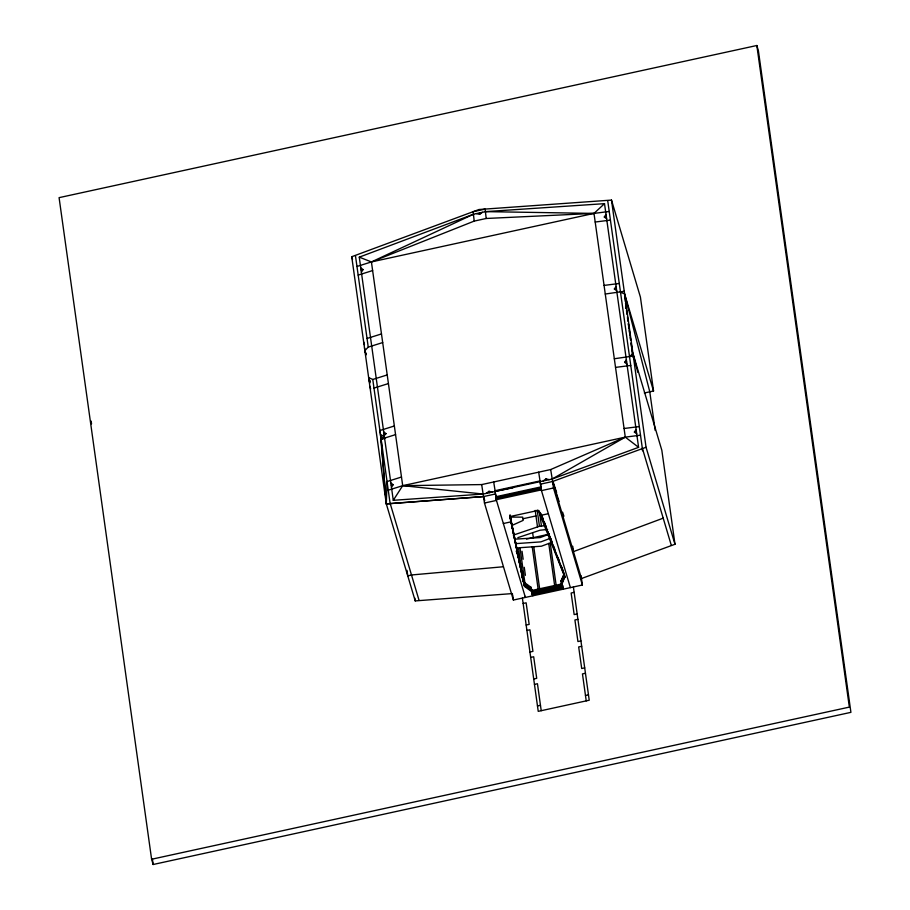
<?xml version="1.0" encoding="UTF-8"?>
<svg xmlns="http://www.w3.org/2000/svg" width="910" height="910" viewBox="0 0 910 910"><rect width="100%" height="100%" fill="white"/><g stroke="black" fill="none" stroke-linecap="round" stroke-linejoin="round"><path stroke-width="1.36" d="M512.478 593.57L415.222 600.907L386.306 503.89L387.046 481.572L401.492 477.033M561.038 580.739L564.405 573.3L561.186 581.82L561.038 580.739L561.971 583.89M561.333 582.901L562.892 589.248L561.333 582.901L564.712 575.461L546.717 529.085M540.711 514.264L564.86 576.542L561.481 583.981L562.733 588.167M561.641 585.062L564.86 576.542M393.279 500.307L402.698 485.667L371.416 261.932L359.268 257.143L393.279 500.307L483.21 494.05L552.211 479.001L638.592 447.333L604.513 203.658L485.451 211.632L473.45 214.248L359.268 257.143M361.372 272.181L363.067 269.587L360.769 267.87M495.563 493.948L483.563 496.564L386.306 503.89L381.119 439.166L386.011 433.638L383.713 431.92M391.448 487.282L393.154 484.689L390.845 482.971M606.617 218.707L604.32 216.989L606.014 214.396M616.696 290.711L614.386 288.982L616.093 286.388M626.944 364.057L624.647 362.339L626.342 359.746M636.704 433.808L634.407 432.079L636.101 429.486M366.093 354.65L364.876 350.623L368.243 347.108L382.689 342.57M629.549 356.822L632.916 353.308L661.843 450.325L674.981 544.271L581.479 578.533L552.563 481.515L540.563 484.131M604.513 203.658L593.991 213.406L371.416 261.932L356.97 266.471M476.453 213.588L479.65 214.373L482.448 212.28M486.213 493.391L489.011 491.298L492.208 492.082M543.213 480.958L546.011 478.865L549.208 479.65M388.251 490.206L402.698 485.667L481.686 484.586L484.473 503.037L513.388 600.043L582.389 585.005L553.473 487.987L552.211 479.001L625.284 437.13L640.504 435.196M486.202 218.48L485.098 209.107L473.098 211.723L473.45 214.248L371.416 261.932L474.201 221.096L486.202 218.48L593.991 213.406L609.222 211.473M511.795 525.536L523.17 520.372L522.715 517.142L510.066 517.096M481.686 484.586L550.687 469.549L625.284 437.13L638.592 447.333M549.424 534.068L540.199 537.571L514.798 539.175M484.768 500.602L483.563 496.564L386.306 503.89L351.738 256.722L478.978 209.516L611.486 200.086L640.413 297.104L653.539 390.993L644.337 392.995M611.486 200.086L646.054 447.254L552.563 481.515L559.07 501.433M549.924 538.492L540.802 541.882L515.822 543.634M663.197 518.165L573.459 551.608L572.708 546.216M372.622 270.566L358.176 275.104M381.483 333.936L367.037 338.474M387.216 374.931L372.77 379.47L368.641 377.593L369.835 381.643M388.422 383.565L373.976 388.092M394.349 425.982L379.914 430.521L381.119 439.166L395.566 434.616M513.308 535.125L539.448 526.276L545.625 525.65M517.858 537.651L540.005 530.234L547.627 529.427M756.836 45.5L59.082 197.652L151.606 859.256L153.164 864.5L850.918 712.348L758.394 50.744L756.836 45.5L849.36 707.104L151.606 859.256M361.065 270.031L363.067 269.587M604.32 216.989L606.322 216.546M610.428 220.095L595.197 222.029M619.289 283.476L604.069 285.41M614.386 288.982L616.389 288.55M624.249 291.28L605.275 294.032M633.292 356.003L614.318 358.756M624.647 362.339L626.649 361.907M630.755 365.456L615.524 367.39M384.009 434.07L386.011 433.638M381.119 439.155L384.611 438.392M639.298 426.574L624.078 428.496M391.152 485.121L393.154 484.689M634.407 432.079L636.397 431.647M484.473 503.037L496.473 500.42L495.006 490.729L540.005 480.924L540.301 482.277M540.847 486.93L495.848 496.746L496.052 497.44L495.654 495.404L495.859 496.098M540.961 487.749L495.961 497.565L496.314 499.34L496.109 498.646L541.109 488.829M540.005 480.924L541.257 489.91L496.257 499.726L525.389 597.426L525.241 596.346M553.473 487.987L541.473 490.604L538.686 472.165M524.513 586.449L524.205 584.288L531.338 589.441L532.885 595.788L531.633 591.602L524.513 586.449L510.317 516.493L538.31 510.385L565.008 577.622M522.943 518.757L535.967 515.913M503.355 523.523L510.851 521.885L510.555 519.735L524.365 585.369L531.486 590.522L532.737 594.719M548.355 513.706L540.859 515.344L540.551 513.183L545.693 526.435M526.492 539.107L548.309 534.341L547.968 531.884M531.577 590.522L561.379 584.027M532.43 591.443L562.13 584.971M531.759 592.706L563.119 585.869M531.906 593.786L563.267 586.95M532.054 594.867L563.415 588.019M523.148 603.478L526.139 602.818L529.165 624.396L526.162 625.045M574.142 592.353L571.139 593.013L574.164 614.58L577.156 613.932M526.913 630.448L529.916 629.788L532.93 651.367L529.927 652.015M577.918 619.323L574.915 619.972L577.93 641.55L580.933 640.902M530.689 657.407L533.681 656.758L536.707 678.337L533.704 678.985M581.683 646.293L578.68 646.942L581.706 668.52L584.698 667.86M534.454 684.377L537.457 683.729L541.222 710.687M585.46 673.264L582.457 673.912L586.233 700.882M537.469 705.955L540.472 705.295M585.471 695.49L588.474 694.831M495.097 491.389L512.91 487.794M503.048 566.782L411.491 574.972L407.782 575.939L406.998 570.342M485.451 211.632L593.991 213.406L625.284 437.13L402.698 485.667L483.21 494.05M384.316 436.231L380.516 434.832L386.306 503.89M620.495 292.099L624.624 293.987L653.539 390.993M524.069 583.253L510.283 517.665L524.069 583.253L531.19 588.361L532.441 592.558L531.03 587.28L523.91 582.138L521.896 575.393M538.8 510.544L540.074 513.024M542.986 518.848L541.461 514.958L543.008 518.973M544.009 521.441L545.545 525.332M550.641 538.299L552.165 542.189M544.032 521.612L546.603 528.21M548.65 533.499L551.221 540.096M553.269 545.374L554.816 549.333M557.887 557.261L559.434 561.22M561.481 566.498L563.028 570.456M516.243 551.096L520.713 563.984M364.876 350.623L366.252 354.627M369.983 381.597L368.641 377.593L369.972 382.041M553.098 481.697L556.624 492.481M562.585 512.182L563.904 516.209M522.056 576.53L524.842 585.858M646.054 447.254L674.981 544.271M607.743 200.905L642.301 448.073L671.227 545.079M541.257 489.91L570.388 587.621M495.006 490.729L495.302 492.082M495.472 494.073L495.677 494.767M351.738 256.722L352.545 259.441M363.659 341.989L364.478 344.708M364.489 347.927L365.297 350.623M369.016 380.289L369.824 382.985M369.847 386.215L370.654 388.934M418.975 600.088L390.06 503.082L372.77 379.47M637.808 372.338L632.916 353.308L633.314 357.221M521.419 572.481L510.283 517.665L520.406 567.715M521.976 575.222L523.375 582.07M520.975 570.49L523.216 581.615M550.687 469.549L552.211 479.001M493.686 481.97L495.211 491.423M655.189 430.441L649.785 391.812L624.624 293.987L625.409 301.801M625.534 303.098L626.296 308.49M626.49 309.878L627.07 314.018M627.456 316.794L628.036 320.934M628.423 323.71L630.744 340.295M631.13 343.07L633.064 356.891M626.182 308.501L625.807 305.805L626.08 308.513M626.569 311.197L626.956 313.973M627.536 318.136L627.923 320.911M628.309 323.687L628.89 327.839M629.276 330.614L629.856 334.778M630.255 337.553L630.641 340.329M631.028 343.104L631.608 347.256M631.995 350.031L632.575 354.195M581.103 575.825L582.389 585.005M573.391 586.961L589.225 700.222L538.231 711.347L522.385 598.086M546.011 478.865L546.216 480.309M556.135 585.164L550.231 542.917L541.416 546.205L518.45 547.809L523.159 581.513M548.753 543.463L554.634 585.494M539.539 512.307L541.461 526.071M537.196 510.089L539.448 526.276M535.205 510.408L537.514 526.935M532.623 532.703L533.317 537.617M533.76 546.739L539.63 588.759M532.225 546.842L538.128 589.088M479.456 212.94L479.65 214.373M531.03 587.28L531.19 588.361M531.338 589.441L531.633 591.602M522.021 551.232L523.148 559.263M524.262 567.294L525.389 575.325M519.985 547.706L524.979 583.458M510.157 515.413L510.317 516.493M512.66 594.867L513.388 600.043M489.011 491.298L489.216 492.731M414.835 598.109L415.222 600.907M355.491 255.903L368.243 347.108M91.159 421.08L91.546 423.901M152.38 858.869L153.164 864.5M473.45 214.248L474.201 221.096M510.032 514.867L510.703 520.804M642.301 448.073L642.505 450.768"/></g></svg>
